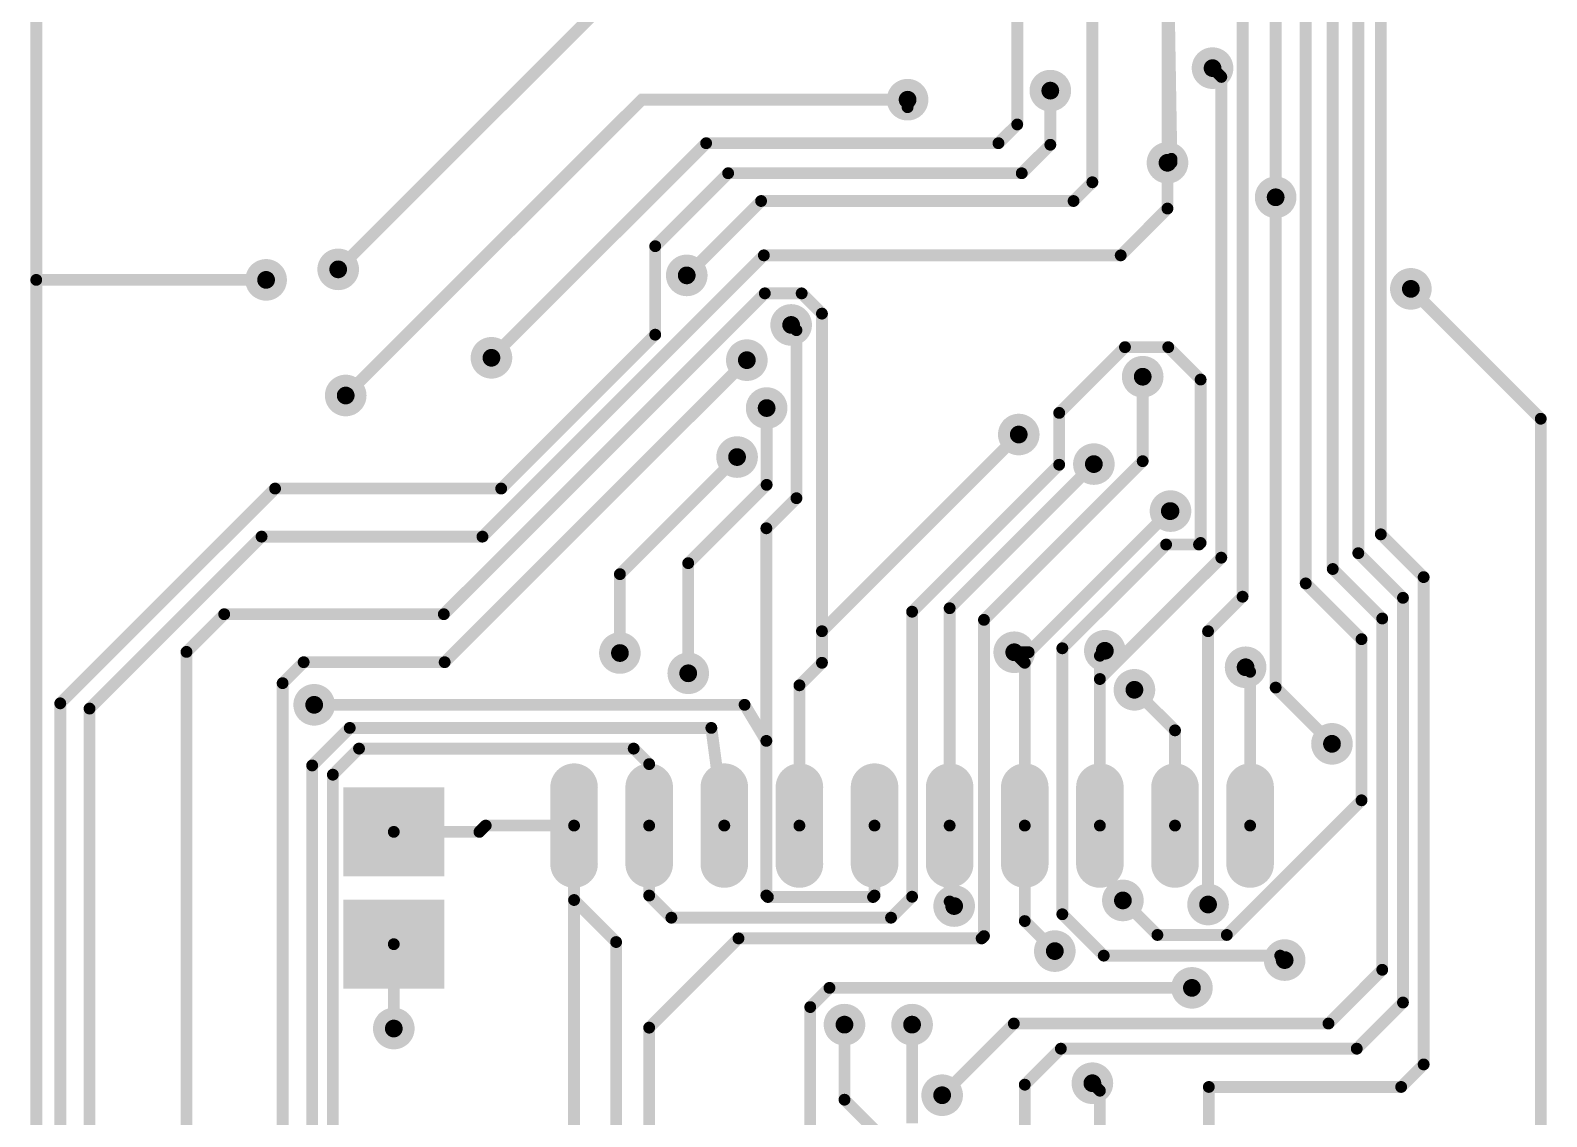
# Model space of a CAD drawing. Header units: millimetres. Extents: x 0 to 677, y 0 to 574.
# Drawn here: x 330.31 to 355.95, y 489.56 to 507.94 of the extents above; entities that cross this region are included whole.
import ezdxf

# ---------------------------------------------------------------- set-up
doc = ezdxf.new("R2010")
doc.units = ezdxf.units.MM
for name, color, linetype in [('MultiLayer', 9, 'Continuous'), ('TopLayer', 1, 'Continuous'), ('TopPaste', 250, 'Continuous'), ('TopSolder', 250, 'Continuous')]:
    doc.layers.add(name, color=color, linetype=linetype)
doc.layers.add('ViaHoleLayer', color=7, linetype='Continuous', true_color=0xffffff)

msp = doc.modelspace()

# ---------------------------------------------------------------- linework, layer by layer
at = {"layer": 'MultiLayer', "color": 0, "const_width": 0.25}
for points in [[(350.173, 507.298, 1), (350.423, 507.298, 1)], [(347.43, 506.917, 1), (347.68, 506.917, 1)], [(345.017, 506.764, 1), (345.267, 506.764, 1)], [(349.411, 505.697, 1), (349.661, 505.697, 1)], [(351.24, 505.113, 1), (351.49, 505.113, 1)], [(335.39, 503.894, 1), (335.64, 503.894, 1)], [(341.283, 503.792, 1), (341.533, 503.792, 1)], [(334.171, 503.716, 1), (334.421, 503.716, 1)], [(353.526, 503.564, 1), (353.776, 503.564, 1)], [(343.048, 502.954, 1), (343.298, 502.954, 1)], [(337.981, 502.398, 1), (338.231, 502.398, 1)], [(342.299, 502.358, 1), (342.549, 502.358, 1)], [(348.992, 502.078, 1), (349.242, 502.078, 1)], [(335.517, 501.76, 1), (335.767, 501.76, 1)], [(342.634, 501.548, 1), (342.884, 501.548, 1)], [(346.896, 501.1, 1), (347.146, 501.1, 1)], [(342.134, 500.719, 1), (342.384, 500.719, 1)], [(348.166, 500.6, 1), (348.416, 500.6, 1)], [(349.462, 499.805, 1), (349.712, 499.805, 1)], [(340.153, 497.404, 1), (340.403, 497.404, 1)], [(346.82, 497.417, 1), (347.07, 497.417, 1)], [(348.352, 497.442, 1), (348.602, 497.442, 1)], [(350.732, 497.163, 1), (350.982, 497.163, 1)], [(341.308, 497.061, 1), (341.558, 497.061, 1)], [(348.852, 496.782, 1), (349.102, 496.782, 1)], [(334.984, 496.528, 1), (335.234, 496.528, 1)], [(352.192, 495.868, 1), (352.442, 495.868, 1)], [(345.804, 493.124, 1), (346.054, 493.124, 1)], [(348.657, 493.219, 1), (348.907, 493.219, 1)], [(350.097, 493.15, 1), (350.347, 493.15, 1)], [(347.506, 492.362, 1), (347.756, 492.362, 1)], [(351.392, 492.21, 1), (351.642, 492.21, 1)], [(349.824, 491.74, 1), (350.074, 491.74, 1)], [(336.33, 491.052, 1), (336.58, 491.052, 1)], [(343.95, 491.118, 1), (344.2, 491.118, 1)], [(345.093, 491.118, 1), (345.343, 491.118, 1)], [(348.141, 490.127, 1), (348.391, 490.127, 1)], [(345.601, 489.924, 1), (345.851, 489.924, 1)]]:
    msp.add_lwpolyline(points, format="xyb", close=True, dxfattribs=at)
at = {"layer": 'TopLayer', "color": 0}
for points, const_width in [([(352.762, 499.093), (352.762, 519.083)], 0.2), ([(352.33, 498.825), (352.33, 517.115)], 0.2), ([(351.873, 498.582), (351.873, 515.629)], 0.2), ([(353.143, 499.412), (353.143, 514.841)], 0.2), ([(351.365, 505.113), (351.365, 511.768)], 0.2), ([(330.41, 503.716), (330.41, 510.625)], 0.2), ([(346.996, 506.345), (346.996, 509.698)], 0.2), ([(348.266, 505.367), (348.266, 509.698)], 0.2), ([(349.536, 509.698), (349.603, 505.698)], 0.2), ([(349.536, 505.697), (349.536, 509.698)], 0.2), ([(350.806, 498.357), (350.806, 509.698)], 0.2), ([(335.515, 503.894), (339.947, 508.326)], 0.2), ([(350.298, 507.298), (350.446, 507.149)], 0.2), ([(350.446, 499.017), (350.446, 507.149)], 0.2), ([(335.642, 501.76), (340.668, 506.786)], 0.2), ([(340.605, 506.764), (345.142, 506.764)], 0.2), ([(345.142, 506.637), (345.142, 506.764)], 0.2), ([(347.555, 506.002), (347.555, 506.917)], 0.2), ([(346.678, 506.028), (346.996, 506.345)], 0.2), ([(338.106, 502.398), (341.736, 506.028)], 0.2), ([(341.736, 506.028), (346.678, 506.028)], 0.2), ([(347.072, 505.52), (347.555, 506.002)], 0.2), ([(349.603, 505.697), (349.603, 505.764)], 0.2), ([(340.875, 504.286), (342.108, 505.52)], 0.2), ([(342.108, 505.52), (347.072, 505.52)], 0.2), ([(349.536, 504.923), (349.536, 505.697)], 0.2), ([(349.603, 505.698), (349.603, 505.697)], 0.2), ([(347.948, 505.05), (348.266, 505.367)], 0.2), ([(341.408, 503.792), (342.665, 505.05)], 0.2), ([(342.665, 505.05), (347.948, 505.05)], 0.2), ([(351.365, 496.82), (351.365, 505.113)], 0.2), ([(348.745, 504.131), (349.536, 504.923)], 0.2), ([(340.875, 502.789), (340.875, 504.286)], 0.2), ([(337.954, 499.373), (342.712, 504.131)], 0.2), ([(342.712, 504.131), (348.745, 504.131)], 0.2), ([(330.41, 488.146), (330.41, 503.716)], 0.2), ([(330.41, 503.716), (334.296, 503.716)], 0.2), ([(337.301, 498.061), (342.728, 503.488)], 0.2), ([(342.728, 503.488), (343.351, 503.488)], 0.2), ([(343.351, 503.488), (343.694, 503.145)], 0.2), ([(353.651, 503.564), (355.847, 501.367)], 0.2), ([(343.173, 502.954), (343.263, 502.865)], 0.2), ([(343.694, 497.773), (343.694, 503.145)], 0.2), ([(338.271, 500.186), (340.875, 502.789)], 0.2), ([(343.263, 500.023), (343.263, 502.865)], 0.2), ([(347.705, 501.466), (348.817, 502.578)], 0.2), ([(348.817, 502.578), (349.549, 502.578)], 0.2), ([(349.549, 502.578), (350.096, 502.03)], 0.2), ([(337.315, 497.249), (342.424, 502.358)], 0.2), ([(349.117, 500.649), (349.117, 502.078)], 0.2), ([(350.096, 499.266), (350.096, 502.03)], 0.2), ([(342.759, 500.249), (342.759, 501.548)], 0.2), ([(347.705, 500.589), (347.705, 501.466)], 0.2), ([(355.847, 461.476), (355.847, 501.367)], 0.2), ([(343.694, 497.773), (347.021, 501.1)], 0.2), ([(340.278, 498.738), (342.259, 500.719)], 0.2), ([(345.853, 498.162), (348.291, 500.6)], 0.2), ([(346.433, 497.965), (349.117, 500.649)], 0.2), ([(345.218, 498.103), (347.705, 500.589)], 0.2), ([(330.816, 496.553), (334.448, 500.186)], 0.2), ([(334.448, 500.186), (338.271, 500.186)], 0.2), ([(341.433, 498.924), (342.759, 500.249)], 0.2), ([(342.754, 499.514), (343.263, 500.023)], 0.2), ([(347.188, 497.417), (349.576, 499.805)], 0.2), ([(349.576, 499.805), (349.587, 499.805)], 0.2), ([(331.311, 496.464), (334.22, 499.373)], 0.2), ([(334.22, 499.373), (337.954, 499.373)], 0.2), ([(342.754, 495.918), (342.754, 499.514)], 0.2), ([(353.143, 499.412), (353.867, 498.688)], 0.2), ([(347.758, 497.484), (349.513, 499.239)], 0.2), ([(349.513, 499.239), (350.069, 499.239)], 0.2), ([(350.069, 499.239), (350.096, 499.266)], 0.2), ([(352.762, 499.093), (353.517, 498.338)], 0.2), ([(341.433, 497.061), (341.433, 498.924)], 0.2), ([(348.393, 496.964), (350.446, 499.017)], 0.2), ([(352.33, 498.825), (353.167, 497.988)], 0.2), ([(340.278, 497.404), (340.278, 498.738)], 0.2), ([(351.873, 498.582), (352.817, 497.638)], 0.2), ([(353.867, 490.445), (353.867, 498.688)], 0.2), ([(350.222, 497.773), (350.806, 498.357)], 0.2), ([(353.517, 491.492), (353.517, 498.338)], 0.2), ([(332.95, 497.423), (333.588, 498.061)], 0.2), ([(333.588, 498.061), (337.301, 498.061)], 0.2), ([(345.218, 493.282), (345.218, 498.103)], 0.2), ([(345.853, 494.485), (345.853, 498.162)], 0.2), ([(346.433, 492.616), (346.433, 497.965)], 0.2), ([(353.167, 492.046), (353.167, 497.988)], 0.2), ([(343.694, 497.239), (343.694, 497.773)], 0.2), ([(350.222, 493.15), (350.222, 497.773)], 0.2), ([(352.817, 494.913), (352.817, 497.638)], 0.2), ([(332.95, 480.501), (332.95, 497.423)], 0.2), ([(346.945, 497.417), (347.188, 497.417)], 0.2), ([(346.945, 497.417), (347.123, 497.239)], 0.2), ([(347.758, 492.985), (347.758, 497.484)], 0.2), ([(348.393, 497.358), (348.477, 497.442)], 0.2), ([(348.393, 496.964), (348.393, 497.358)], 0.2), ([(334.575, 496.894), (334.931, 497.249)], 0.2), ([(334.931, 497.249), (337.315, 497.249)], 0.2), ([(343.313, 496.858), (343.694, 497.239)], 0.2), ([(347.123, 494.485), (347.123, 497.239)], 0.2), ([(350.857, 497.163), (350.933, 497.087)], 0.2), ([(350.933, 494.485), (350.933, 497.087)], 0.2), ([(334.575, 483.701), (334.575, 496.894)], 0.2), ([(343.313, 494.485), (343.313, 496.858)], 0.2), ([(348.393, 494.485), (348.393, 496.964)], 0.2), ([(348.977, 496.782), (349.663, 496.096)], 0.2), ([(351.365, 496.82), (352.317, 495.868)], 0.2), ([(330.816, 484.26), (330.816, 496.553)], 0.2), ([(335.109, 496.528), (342.386, 496.528)], 0.2), ([(342.386, 496.528), (342.754, 495.918)], 0.2), ([(331.311, 481.428), (331.311, 496.464)], 0.2), ([(335.075, 495.502), (335.71, 496.137)], 0.2), ([(335.71, 496.137), (341.824, 496.137)], 0.2), ([(341.824, 496.137), (342.043, 494.485)], 0.2), ([(349.663, 494.485), (349.663, 496.096)], 0.2), ([(335.425, 495.346), (335.867, 495.787)], 0.2), ([(335.867, 495.787), (340.511, 495.787)], 0.2), ([(340.511, 495.787), (340.773, 495.525)], 0.2), ([(342.754, 493.302), (342.754, 495.918)], 0.2), ([(335.075, 480.099), (335.075, 495.502)], 0.2), ([(340.773, 494.485), (340.773, 495.525)], 0.2), ([(335.425, 472.234), (335.425, 495.346)], 0.2), ([(339.503, 493.835), (339.503, 495.135)], 0.6), ([(340.773, 493.835), (340.773, 495.135)], 0.6), ([(342.043, 493.835), (342.043, 495.135)], 0.6), ([(343.313, 493.835), (343.313, 495.135)], 0.6), ([(344.583, 493.835), (344.583, 495.135)], 0.6), ([(345.853, 493.835), (345.853, 495.135)], 0.6), ([(347.123, 493.835), (347.123, 495.135)], 0.6), ([(348.393, 493.835), (348.393, 495.135)], 0.6), ([(349.663, 493.835), (349.663, 495.135)], 0.6), ([(350.933, 493.835), (350.933, 495.135)], 0.6), ([(350.539, 492.635), (352.817, 494.913)], 0.2), ([(337.903, 494.379), (338.009, 494.485)], 0.2), ([(338.009, 494.485), (339.503, 494.485)], 0.2), ([(339.503, 493.226), (339.503, 494.485)], 0.2), ([(340.773, 493.302), (340.773, 494.485)], 0.2), ([(344.583, 493.302), (344.583, 494.485)], 0.2), ([(345.853, 493.201), (345.853, 494.485)], 0.2), ([(347.123, 492.87), (347.123, 494.485)], 0.2), ([(336.455, 494.379), (337.903, 494.379)], 0.2), ([(339.503, 488.146), (339.503, 493.226)], 0.2), ([(339.503, 493.226), (340.214, 492.515)], 0.2), ([(340.773, 493.302), (341.148, 492.927)], 0.2), ([(342.754, 493.302), (342.78, 493.277)], 0.2), ([(342.78, 493.277), (344.558, 493.277)], 0.2), ([(344.558, 493.277), (344.583, 493.302)], 0.2), ([(344.862, 492.927), (345.218, 493.282)], 0.2), ([(345.853, 493.201), (345.929, 493.124)], 0.2), ([(348.782, 493.219), (349.366, 492.635)], 0.2), ([(341.148, 492.927), (344.862, 492.927)], 0.2), ([(347.758, 492.985), (348.458, 492.285)], 0.2), ([(347.123, 492.87), (347.631, 492.362)], 0.2), ([(336.455, 491.052), (336.455, 492.479)], 0.2), ([(340.214, 482.736), (340.214, 492.515)], 0.2), ([(340.773, 491.067), (342.283, 492.577)], 0.2), ([(342.283, 492.577), (346.394, 492.577)], 0.2), ([(346.394, 492.577), (346.433, 492.616)], 0.2), ([(349.366, 492.635), (350.539, 492.635)], 0.2), ([(348.458, 492.285), (351.442, 492.285)], 0.2), ([(351.442, 492.285), (351.517, 492.21)], 0.2), ([(352.258, 491.136), (353.167, 492.046)], 0.2), ([(343.496, 491.415), (343.821, 491.74)], 0.2), ([(343.821, 491.74), (349.949, 491.74)], 0.2), ([(343.496, 488.811), (343.496, 491.415)], 0.2), ([(352.736, 490.711), (353.517, 491.492)], 0.2), ([(344.075, 489.848), (344.075, 491.118)], 0.2), ([(345.218, 489.449), (345.218, 491.118)], 0.2), ([(345.726, 489.924), (346.938, 491.136)], 0.2), ([(346.938, 491.136), (352.258, 491.136)], 0.2), ([(340.773, 486.785), (340.773, 491.067)], 0.2), ([(347.123, 490.102), (347.733, 490.711)], 0.2), ([(347.733, 490.711), (352.736, 490.711)], 0.2), ([(353.487, 490.064), (353.867, 490.445)], 0.2), ([(347.123, 488.54), (347.123, 490.102)], 0.2), ([(348.266, 490.127), (348.393, 490)], 0.2), ([(344.075, 489.848), (345.853, 488.07)], 0.2), ([(348.393, 487.994), (348.393, 490)], 0.2), ([(350.235, 488.335), (350.235, 490.064)], 0.2), ([(350.235, 490.064), (353.487, 490.064)], 0.2)]:
    msp.add_lwpolyline(points, dxfattribs=dict(at, const_width=const_width))
for points, const_width in [([(350.173, 507.298, 1), (350.423, 507.298, 1)], 0.25), ([(350.248, 507.298, 1), (350.348, 507.298, 1)], 0.1), ([(347.43, 506.917, 1), (347.68, 506.917, 1)], 0.25), ([(350.396, 507.149, 1), (350.496, 507.149, 1)], 0.1), ([(350.396, 507.149, 1), (350.496, 507.149, 1)], 0.1), ([(345.017, 506.764, 1), (345.267, 506.764, 1)], 0.25), ([(345.092, 506.764, 1), (345.192, 506.764, 1)], 0.1), ([(347.505, 506.917, 1), (347.605, 506.917, 1)], 0.1), ([(345.092, 506.637, 1), (345.192, 506.637, 1)], 0.1), ([(346.946, 506.345, 1), (347.046, 506.345, 1)], 0.1), ([(346.946, 506.345, 1), (347.046, 506.345, 1)], 0.1), ([(341.686, 506.028, 1), (341.786, 506.028, 1)], 0.1), ([(341.686, 506.028, 1), (341.786, 506.028, 1)], 0.1), ([(346.628, 506.028, 1), (346.728, 506.028, 1)], 0.1), ([(346.628, 506.028, 1), (346.728, 506.028, 1)], 0.1), ([(347.505, 506.002, 1), (347.605, 506.002, 1)], 0.1), ([(347.505, 506.002, 1), (347.605, 506.002, 1)], 0.1), ([(349.411, 505.697, 1), (349.661, 505.697, 1)], 0.25), ([(349.553, 505.764, 1), (349.653, 505.764, 1)], 0.1), ([(342.058, 505.52, 1), (342.158, 505.52, 1)], 0.1), ([(342.058, 505.52, 1), (342.158, 505.52, 1)], 0.1), ([(347.022, 505.52, 1), (347.122, 505.52, 1)], 0.1), ([(347.022, 505.52, 1), (347.122, 505.52, 1)], 0.1), ([(349.486, 505.697, 1), (349.586, 505.697, 1)], 0.1), ([(349.486, 505.697, 1), (349.586, 505.697, 1)], 0.1), ([(349.553, 505.698, 1), (349.653, 505.698, 1)], 0.1), ([(349.553, 505.698, 1), (349.653, 505.698, 1)], 0.1), ([(349.553, 505.697, 1), (349.653, 505.697, 1)], 0.1), ([(349.553, 505.697, 1), (349.653, 505.697, 1)], 0.1), ([(348.216, 505.367, 1), (348.316, 505.367, 1)], 0.1), ([(348.216, 505.367, 1), (348.316, 505.367, 1)], 0.1), ([(351.24, 505.113, 1), (351.49, 505.113, 1)], 0.25), ([(342.615, 505.05, 1), (342.715, 505.05, 1)], 0.1), ([(342.615, 505.05, 1), (342.715, 505.05, 1)], 0.1), ([(347.898, 505.05, 1), (347.998, 505.05, 1)], 0.1), ([(347.898, 505.05, 1), (347.998, 505.05, 1)], 0.1), ([(351.315, 505.113, 1), (351.415, 505.113, 1)], 0.1), ([(351.315, 505.113, 1), (351.415, 505.113, 1)], 0.1), ([(349.486, 504.923, 1), (349.586, 504.923, 1)], 0.1), ([(349.486, 504.923, 1), (349.586, 504.923, 1)], 0.1), ([(340.825, 504.286, 1), (340.925, 504.286, 1)], 0.1), ([(340.825, 504.286, 1), (340.925, 504.286, 1)], 0.1), ([(335.39, 503.894, 1), (335.64, 503.894, 1)], 0.25), ([(341.283, 503.792, 1), (341.533, 503.792, 1)], 0.25), ([(342.662, 504.131, 1), (342.762, 504.131, 1)], 0.1), ([(342.662, 504.131, 1), (342.762, 504.131, 1)], 0.1), ([(348.695, 504.131, 1), (348.795, 504.131, 1)], 0.1), ([(348.695, 504.131, 1), (348.795, 504.131, 1)], 0.1), ([(330.36, 503.716, 1), (330.46, 503.716, 1)], 0.1), ([(330.36, 503.716, 1), (330.46, 503.716, 1)], 0.1), ([(330.36, 503.716, 1), (330.46, 503.716, 1)], 0.1), ([(334.171, 503.716, 1), (334.421, 503.716, 1)], 0.25), ([(334.246, 503.716, 1), (334.346, 503.716, 1)], 0.1), ([(335.465, 503.894, 1), (335.565, 503.894, 1)], 0.1), ([(341.358, 503.792, 1), (341.458, 503.792, 1)], 0.1), ([(353.526, 503.564, 1), (353.776, 503.564, 1)], 0.25), ([(342.678, 503.488, 1), (342.778, 503.488, 1)], 0.1), ([(342.678, 503.488, 1), (342.778, 503.488, 1)], 0.1), ([(343.301, 503.488, 1), (343.401, 503.488, 1)], 0.1), ([(343.301, 503.488, 1), (343.401, 503.488, 1)], 0.1), ([(353.601, 503.564, 1), (353.701, 503.564, 1)], 0.1), ([(343.048, 502.954, 1), (343.298, 502.954, 1)], 0.25), ([(343.123, 502.954, 1), (343.223, 502.954, 1)], 0.1), ([(343.644, 503.145, 1), (343.744, 503.145, 1)], 0.1), ([(343.644, 503.145, 1), (343.744, 503.145, 1)], 0.1), ([(340.825, 502.789, 1), (340.925, 502.789, 1)], 0.1), ([(340.825, 502.789, 1), (340.925, 502.789, 1)], 0.1), ([(343.213, 502.865, 1), (343.313, 502.865, 1)], 0.1), ([(343.213, 502.865, 1), (343.313, 502.865, 1)], 0.1), ([(337.981, 502.398, 1), (338.231, 502.398, 1)], 0.25), ([(338.056, 502.398, 1), (338.156, 502.398, 1)], 0.1), ([(342.299, 502.358, 1), (342.549, 502.358, 1)], 0.25), ([(348.767, 502.578, 1), (348.867, 502.578, 1)], 0.1), ([(348.767, 502.578, 1), (348.867, 502.578, 1)], 0.1), ([(349.499, 502.578, 1), (349.599, 502.578, 1)], 0.1), ([(349.499, 502.578, 1), (349.599, 502.578, 1)], 0.1), ([(342.374, 502.358, 1), (342.474, 502.358, 1)], 0.1), ([(348.992, 502.078, 1), (349.242, 502.078, 1)], 0.25), ([(335.517, 501.76, 1), (335.767, 501.76, 1)], 0.25), ([(349.067, 502.078, 1), (349.167, 502.078, 1)], 0.1), ([(350.046, 502.03, 1), (350.146, 502.03, 1)], 0.1), ([(350.046, 502.03, 1), (350.146, 502.03, 1)], 0.1), ([(335.592, 501.76, 1), (335.692, 501.76, 1)], 0.1), ([(342.634, 501.548, 1), (342.884, 501.548, 1)], 0.25), ([(342.709, 501.548, 1), (342.809, 501.548, 1)], 0.1), ([(347.655, 501.466, 1), (347.755, 501.466, 1)], 0.1), ([(347.655, 501.466, 1), (347.755, 501.466, 1)], 0.1), ([(355.797, 501.367, 1), (355.897, 501.367, 1)], 0.1), ([(355.797, 501.367, 1), (355.897, 501.367, 1)], 0.1), ([(346.896, 501.1, 1), (347.146, 501.1, 1)], 0.25), ([(342.134, 500.719, 1), (342.384, 500.719, 1)], 0.25), ([(346.971, 501.1, 1), (347.071, 501.1, 1)], 0.1), ([(342.209, 500.719, 1), (342.309, 500.719, 1)], 0.1), ([(348.166, 500.6, 1), (348.416, 500.6, 1)], 0.25), ([(348.241, 500.6, 1), (348.341, 500.6, 1)], 0.1), ([(349.067, 500.649, 1), (349.167, 500.649, 1)], 0.1), ([(349.067, 500.649, 1), (349.167, 500.649, 1)], 0.1), ([(347.655, 500.589, 1), (347.755, 500.589, 1)], 0.1), ([(347.655, 500.589, 1), (347.755, 500.589, 1)], 0.1), ([(334.398, 500.186, 1), (334.498, 500.186, 1)], 0.1), ([(334.398, 500.186, 1), (334.498, 500.186, 1)], 0.1), ([(338.221, 500.186, 1), (338.321, 500.186, 1)], 0.1), ([(338.221, 500.186, 1), (338.321, 500.186, 1)], 0.1), ([(342.709, 500.249, 1), (342.809, 500.249, 1)], 0.1), ([(342.709, 500.249, 1), (342.809, 500.249, 1)], 0.1), ([(343.213, 500.023, 1), (343.313, 500.023, 1)], 0.1), ([(343.213, 500.023, 1), (343.313, 500.023, 1)], 0.1), ([(349.462, 499.805, 1), (349.712, 499.805, 1)], 0.25), ([(349.526, 499.805, 1), (349.626, 499.805, 1)], 0.1), ([(349.526, 499.805, 1), (349.626, 499.805, 1)], 0.1), ([(349.537, 499.805, 1), (349.637, 499.805, 1)], 0.1), ([(334.17, 499.373, 1), (334.27, 499.373, 1)], 0.1), ([(334.17, 499.373, 1), (334.27, 499.373, 1)], 0.1), ([(337.904, 499.373, 1), (338.004, 499.373, 1)], 0.1), ([(337.904, 499.373, 1), (338.004, 499.373, 1)], 0.1), ([(342.704, 499.514, 1), (342.804, 499.514, 1)], 0.1), ([(342.704, 499.514, 1), (342.804, 499.514, 1)], 0.1), ([(353.093, 499.412, 1), (353.193, 499.412, 1)], 0.1), ([(353.093, 499.412, 1), (353.193, 499.412, 1)], 0.1), ([(349.463, 499.239, 1), (349.563, 499.239, 1)], 0.1), ([(349.463, 499.239, 1), (349.563, 499.239, 1)], 0.1), ([(350.019, 499.239, 1), (350.119, 499.239, 1)], 0.1), ([(350.019, 499.239, 1), (350.119, 499.239, 1)], 0.1), ([(350.046, 499.266, 1), (350.146, 499.266, 1)], 0.1), ([(350.046, 499.266, 1), (350.146, 499.266, 1)], 0.1), ([(352.712, 499.093, 1), (352.812, 499.093, 1)], 0.1), ([(352.712, 499.093, 1), (352.812, 499.093, 1)], 0.1), ([(341.383, 498.924, 1), (341.483, 498.924, 1)], 0.1), ([(341.383, 498.924, 1), (341.483, 498.924, 1)], 0.1), ([(350.396, 499.017, 1), (350.496, 499.017, 1)], 0.1), ([(350.396, 499.017, 1), (350.496, 499.017, 1)], 0.1), ([(352.28, 498.825, 1), (352.38, 498.825, 1)], 0.1), ([(352.28, 498.825, 1), (352.38, 498.825, 1)], 0.1), ([(340.228, 498.738, 1), (340.328, 498.738, 1)], 0.1), ([(340.228, 498.738, 1), (340.328, 498.738, 1)], 0.1), ([(351.823, 498.582, 1), (351.923, 498.582, 1)], 0.1), ([(351.823, 498.582, 1), (351.923, 498.582, 1)], 0.1), ([(353.817, 498.688, 1), (353.917, 498.688, 1)], 0.1), ([(353.817, 498.688, 1), (353.917, 498.688, 1)], 0.1), ([(350.756, 498.357, 1), (350.856, 498.357, 1)], 0.1), ([(350.756, 498.357, 1), (350.856, 498.357, 1)], 0.1), ([(353.467, 498.338, 1), (353.567, 498.338, 1)], 0.1), ([(353.467, 498.338, 1), (353.567, 498.338, 1)], 0.1), ([(333.538, 498.061, 1), (333.638, 498.061, 1)], 0.1), ([(333.538, 498.061, 1), (333.638, 498.061, 1)], 0.1), ([(337.251, 498.061, 1), (337.351, 498.061, 1)], 0.1), ([(337.251, 498.061, 1), (337.351, 498.061, 1)], 0.1), ([(345.168, 498.103, 1), (345.268, 498.103, 1)], 0.1), ([(345.168, 498.103, 1), (345.268, 498.103, 1)], 0.1), ([(345.803, 498.162, 1), (345.903, 498.162, 1)], 0.1), ([(345.803, 498.162, 1), (345.903, 498.162, 1)], 0.1), ([(346.383, 497.965, 1), (346.483, 497.965, 1)], 0.1), ([(346.383, 497.965, 1), (346.483, 497.965, 1)], 0.1), ([(353.117, 497.988, 1), (353.217, 497.988, 1)], 0.1), ([(353.117, 497.988, 1), (353.217, 497.988, 1)], 0.1), ([(340.153, 497.404, 1), (340.403, 497.404, 1)], 0.25), ([(343.644, 497.773, 1), (343.744, 497.773, 1)], 0.1), ([(343.644, 497.773, 1), (343.744, 497.773, 1)], 0.1), ([(343.644, 497.773, 1), (343.744, 497.773, 1)], 0.1), ([(346.82, 497.417, 1), (347.07, 497.417, 1)], 0.25), ([(348.352, 497.442, 1), (348.602, 497.442, 1)], 0.25), ([(350.172, 497.773, 1), (350.272, 497.773, 1)], 0.1), ([(350.172, 497.773, 1), (350.272, 497.773, 1)], 0.1), ([(352.767, 497.638, 1), (352.867, 497.638, 1)], 0.1), ([(352.767, 497.638, 1), (352.867, 497.638, 1)], 0.1), ([(332.9, 497.423, 1), (333, 497.423, 1)], 0.1), ([(332.9, 497.423, 1), (333, 497.423, 1)], 0.1), ([(340.228, 497.404, 1), (340.328, 497.404, 1)], 0.1), ([(346.895, 497.417, 1), (346.995, 497.417, 1)], 0.1), ([(346.895, 497.417, 1), (346.995, 497.417, 1)], 0.1), ([(347.138, 497.417, 1), (347.238, 497.417, 1)], 0.1), ([(347.138, 497.417, 1), (347.238, 497.417, 1)], 0.1), ([(347.708, 497.484, 1), (347.808, 497.484, 1)], 0.1), ([(347.708, 497.484, 1), (347.808, 497.484, 1)], 0.1), ([(348.343, 497.358, 1), (348.443, 497.358, 1)], 0.1), ([(348.343, 497.358, 1), (348.443, 497.358, 1)], 0.1), ([(348.427, 497.442, 1), (348.527, 497.442, 1)], 0.1), ([(350.732, 497.163, 1), (350.982, 497.163, 1)], 0.25), ([(334.881, 497.249, 1), (334.981, 497.249, 1)], 0.1), ([(334.881, 497.249, 1), (334.981, 497.249, 1)], 0.1), ([(337.265, 497.249, 1), (337.365, 497.249, 1)], 0.1), ([(337.265, 497.249, 1), (337.365, 497.249, 1)], 0.1), ([(341.308, 497.061, 1), (341.558, 497.061, 1)], 0.25), ([(341.383, 497.061, 1), (341.483, 497.061, 1)], 0.1), ([(343.644, 497.239, 1), (343.744, 497.239, 1)], 0.1), ([(343.644, 497.239, 1), (343.744, 497.239, 1)], 0.1), ([(347.073, 497.239, 1), (347.173, 497.239, 1)], 0.1), ([(347.073, 497.239, 1), (347.173, 497.239, 1)], 0.1), ([(350.807, 497.163, 1), (350.907, 497.163, 1)], 0.1), ([(350.883, 497.087, 1), (350.983, 497.087, 1)], 0.1), ([(350.883, 497.087, 1), (350.983, 497.087, 1)], 0.1), ([(334.525, 496.894, 1), (334.625, 496.894, 1)], 0.1), ([(334.525, 496.894, 1), (334.625, 496.894, 1)], 0.1), ([(343.263, 496.858, 1), (343.363, 496.858, 1)], 0.1), ([(343.263, 496.858, 1), (343.363, 496.858, 1)], 0.1), ([(348.343, 496.964, 1), (348.443, 496.964, 1)], 0.1), ([(348.343, 496.964, 1), (348.443, 496.964, 1)], 0.1), ([(348.343, 496.964, 1), (348.443, 496.964, 1)], 0.1), ([(348.852, 496.782, 1), (349.102, 496.782, 1)], 0.25), ([(348.927, 496.782, 1), (349.027, 496.782, 1)], 0.1), ([(351.315, 496.82, 1), (351.415, 496.82, 1)], 0.1), ([(351.315, 496.82, 1), (351.415, 496.82, 1)], 0.1), ([(330.766, 496.553, 1), (330.866, 496.553, 1)], 0.1), ([(330.766, 496.553, 1), (330.866, 496.553, 1)], 0.1), ([(334.984, 496.528, 1), (335.234, 496.528, 1)], 0.25), ([(335.059, 496.528, 1), (335.159, 496.528, 1)], 0.1), ([(342.336, 496.528, 1), (342.436, 496.528, 1)], 0.1), ([(342.336, 496.528, 1), (342.436, 496.528, 1)], 0.1), ([(331.261, 496.464, 1), (331.361, 496.464, 1)], 0.1), ([(331.261, 496.464, 1), (331.361, 496.464, 1)], 0.1), ([(335.66, 496.137, 1), (335.76, 496.137, 1)], 0.1), ([(335.66, 496.137, 1), (335.76, 496.137, 1)], 0.1), ([(341.774, 496.137, 1), (341.874, 496.137, 1)], 0.1), ([(341.774, 496.137, 1), (341.874, 496.137, 1)], 0.1), ([(349.613, 496.096, 1), (349.713, 496.096, 1)], 0.1), ([(349.613, 496.096, 1), (349.713, 496.096, 1)], 0.1), ([(352.192, 495.868, 1), (352.442, 495.868, 1)], 0.25), ([(335.817, 495.787, 1), (335.917, 495.787, 1)], 0.1), ([(335.817, 495.787, 1), (335.917, 495.787, 1)], 0.1), ([(340.461, 495.787, 1), (340.561, 495.787, 1)], 0.1), ([(340.461, 495.787, 1), (340.561, 495.787, 1)], 0.1), ([(342.704, 495.918, 1), (342.804, 495.918, 1)], 0.1), ([(342.704, 495.918, 1), (342.804, 495.918, 1)], 0.1), ([(342.704, 495.918, 1), (342.804, 495.918, 1)], 0.1), ([(352.267, 495.868, 1), (352.367, 495.868, 1)], 0.1), ([(335.025, 495.502, 1), (335.125, 495.502, 1)], 0.1), ([(335.025, 495.502, 1), (335.125, 495.502, 1)], 0.1), ([(340.723, 495.525, 1), (340.823, 495.525, 1)], 0.1), ([(340.723, 495.525, 1), (340.823, 495.525, 1)], 0.1), ([(335.375, 495.346, 1), (335.475, 495.346, 1)], 0.1), ([(335.375, 495.346, 1), (335.475, 495.346, 1)], 0.1), ([(339.353, 495.135, 1), (339.653, 495.135, 1)], 0.3), ([(340.623, 495.135, 1), (340.923, 495.135, 1)], 0.3), ([(341.893, 495.135, 1), (342.193, 495.135, 1)], 0.3), ([(343.163, 495.135, 1), (343.463, 495.135, 1)], 0.3), ([(344.433, 495.135, 1), (344.733, 495.135, 1)], 0.3), ([(345.703, 495.135, 1), (346.003, 495.135, 1)], 0.3), ([(346.973, 495.135, 1), (347.273, 495.135, 1)], 0.3), ([(348.243, 495.135, 1), (348.543, 495.135, 1)], 0.3), ([(349.513, 495.135, 1), (349.813, 495.135, 1)], 0.3), ([(350.783, 495.135, 1), (351.083, 495.135, 1)], 0.3), ([(352.767, 494.913, 1), (352.867, 494.913, 1)], 0.1), ([(352.767, 494.913, 1), (352.867, 494.913, 1)], 0.1), ([(337.959, 494.485, 1), (338.059, 494.485, 1)], 0.1), ([(337.959, 494.485, 1), (338.059, 494.485, 1)], 0.1), ([(339.453, 494.485, 1), (339.553, 494.485, 1)], 0.1), ([(339.453, 494.485, 1), (339.553, 494.485, 1)], 0.1), ([(340.723, 494.485, 1), (340.823, 494.485, 1)], 0.1), ([(340.723, 494.485, 1), (340.823, 494.485, 1)], 0.1), ([(341.993, 494.485, 1), (342.093, 494.485, 1)], 0.1), ([(343.263, 494.485, 1), (343.363, 494.485, 1)], 0.1), ([(344.533, 494.485, 1), (344.633, 494.485, 1)], 0.1), ([(345.803, 494.485, 1), (345.903, 494.485, 1)], 0.1), ([(345.803, 494.485, 1), (345.903, 494.485, 1)], 0.1), ([(347.073, 494.485, 1), (347.173, 494.485, 1)], 0.1), ([(347.073, 494.485, 1), (347.173, 494.485, 1)], 0.1), ([(348.343, 494.485, 1), (348.443, 494.485, 1)], 0.1), ([(349.613, 494.485, 1), (349.713, 494.485, 1)], 0.1), ([(350.883, 494.485, 1), (350.983, 494.485, 1)], 0.1), ([(336.405, 494.379, 1), (336.505, 494.379, 1)], 0.1), ([(337.853, 494.379, 1), (337.953, 494.379, 1)], 0.1), ([(337.853, 494.379, 1), (337.953, 494.379, 1)], 0.1), ([(339.353, 493.835, 1), (339.653, 493.835, 1)], 0.3), ([(340.623, 493.835, 1), (340.923, 493.835, 1)], 0.3), ([(341.893, 493.835, 1), (342.193, 493.835, 1)], 0.3), ([(343.163, 493.835, 1), (343.463, 493.835, 1)], 0.3), ([(344.433, 493.835, 1), (344.733, 493.835, 1)], 0.3), ([(345.703, 493.835, 1), (346.003, 493.835, 1)], 0.3), ([(346.973, 493.835, 1), (347.273, 493.835, 1)], 0.3), ([(348.243, 493.835, 1), (348.543, 493.835, 1)], 0.3), ([(349.513, 493.835, 1), (349.813, 493.835, 1)], 0.3), ([(350.783, 493.835, 1), (351.083, 493.835, 1)], 0.3), ([(339.453, 493.226, 1), (339.553, 493.226, 1)], 0.1), ([(339.453, 493.226, 1), (339.553, 493.226, 1)], 0.1), ([(339.453, 493.226, 1), (339.553, 493.226, 1)], 0.1), ([(340.723, 493.302, 1), (340.823, 493.302, 1)], 0.1), ([(340.723, 493.302, 1), (340.823, 493.302, 1)], 0.1), ([(342.704, 493.302, 1), (342.804, 493.302, 1)], 0.1), ([(342.704, 493.302, 1), (342.804, 493.302, 1)], 0.1), ([(342.73, 493.277, 1), (342.83, 493.277, 1)], 0.1), ([(342.73, 493.277, 1), (342.83, 493.277, 1)], 0.1), ([(344.508, 493.277, 1), (344.608, 493.277, 1)], 0.1), ([(344.508, 493.277, 1), (344.608, 493.277, 1)], 0.1), ([(344.533, 493.302, 1), (344.633, 493.302, 1)], 0.1), ([(344.533, 493.302, 1), (344.633, 493.302, 1)], 0.1), ([(345.168, 493.282, 1), (345.268, 493.282, 1)], 0.1), ([(345.168, 493.282, 1), (345.268, 493.282, 1)], 0.1), ([(345.804, 493.124, 1), (346.054, 493.124, 1)], 0.25), ([(345.803, 493.201, 1), (345.903, 493.201, 1)], 0.1), ([(345.803, 493.201, 1), (345.903, 493.201, 1)], 0.1), ([(348.657, 493.219, 1), (348.907, 493.219, 1)], 0.25), ([(348.732, 493.219, 1), (348.832, 493.219, 1)], 0.1), ([(350.097, 493.15, 1), (350.347, 493.15, 1)], 0.25), ([(341.098, 492.927, 1), (341.198, 492.927, 1)], 0.1), ([(341.098, 492.927, 1), (341.198, 492.927, 1)], 0.1), ([(344.812, 492.927, 1), (344.912, 492.927, 1)], 0.1), ([(344.812, 492.927, 1), (344.912, 492.927, 1)], 0.1), ([(345.879, 493.124, 1), (345.979, 493.124, 1)], 0.1), ([(347.708, 492.985, 1), (347.808, 492.985, 1)], 0.1), ([(347.708, 492.985, 1), (347.808, 492.985, 1)], 0.1), ([(350.172, 493.15, 1), (350.272, 493.15, 1)], 0.1), ([(347.073, 492.87, 1), (347.173, 492.87, 1)], 0.1), ([(347.073, 492.87, 1), (347.173, 492.87, 1)], 0.1), ([(336.405, 492.479, 1), (336.505, 492.479, 1)], 0.1), ([(340.164, 492.515, 1), (340.264, 492.515, 1)], 0.1), ([(340.164, 492.515, 1), (340.264, 492.515, 1)], 0.1), ([(342.233, 492.577, 1), (342.333, 492.577, 1)], 0.1), ([(342.233, 492.577, 1), (342.333, 492.577, 1)], 0.1), ([(346.344, 492.577, 1), (346.444, 492.577, 1)], 0.1), ([(346.344, 492.577, 1), (346.444, 492.577, 1)], 0.1), ([(346.383, 492.616, 1), (346.483, 492.616, 1)], 0.1), ([(346.383, 492.616, 1), (346.483, 492.616, 1)], 0.1), ([(347.506, 492.362, 1), (347.756, 492.362, 1)], 0.25), ([(349.316, 492.635, 1), (349.416, 492.635, 1)], 0.1), ([(349.316, 492.635, 1), (349.416, 492.635, 1)], 0.1), ([(350.489, 492.635, 1), (350.589, 492.635, 1)], 0.1), ([(350.489, 492.635, 1), (350.589, 492.635, 1)], 0.1), ([(347.581, 492.362, 1), (347.681, 492.362, 1)], 0.1), ([(348.408, 492.285, 1), (348.508, 492.285, 1)], 0.1), ([(348.408, 492.285, 1), (348.508, 492.285, 1)], 0.1), ([(351.392, 492.21, 1), (351.642, 492.21, 1)], 0.25), ([(351.392, 492.285, 1), (351.492, 492.285, 1)], 0.1), ([(351.392, 492.285, 1), (351.492, 492.285, 1)], 0.1), ([(351.467, 492.21, 1), (351.567, 492.21, 1)], 0.1), ([(349.824, 491.74, 1), (350.074, 491.74, 1)], 0.25), ([(353.117, 492.046, 1), (353.217, 492.046, 1)], 0.1), ([(353.117, 492.046, 1), (353.217, 492.046, 1)], 0.1), ([(343.771, 491.74, 1), (343.871, 491.74, 1)], 0.1), ([(343.771, 491.74, 1), (343.871, 491.74, 1)], 0.1), ([(349.899, 491.74, 1), (349.999, 491.74, 1)], 0.1), ([(343.446, 491.415, 1), (343.546, 491.415, 1)], 0.1), ([(343.446, 491.415, 1), (343.546, 491.415, 1)], 0.1), ([(353.467, 491.492, 1), (353.567, 491.492, 1)], 0.1), ([(353.467, 491.492, 1), (353.567, 491.492, 1)], 0.1), ([(336.33, 491.052, 1), (336.58, 491.052, 1)], 0.25), ([(343.95, 491.118, 1), (344.2, 491.118, 1)], 0.25), ([(344.025, 491.118, 1), (344.125, 491.118, 1)], 0.1), ([(345.093, 491.118, 1), (345.343, 491.118, 1)], 0.25), ([(345.168, 491.118, 1), (345.268, 491.118, 1)], 0.1), ([(346.888, 491.136, 1), (346.988, 491.136, 1)], 0.1), ([(346.888, 491.136, 1), (346.988, 491.136, 1)], 0.1), ([(352.208, 491.136, 1), (352.308, 491.136, 1)], 0.1), ([(352.208, 491.136, 1), (352.308, 491.136, 1)], 0.1), ([(336.405, 491.052, 1), (336.505, 491.052, 1)], 0.1), ([(340.723, 491.067, 1), (340.823, 491.067, 1)], 0.1), ([(340.723, 491.067, 1), (340.823, 491.067, 1)], 0.1), ([(347.683, 490.711, 1), (347.783, 490.711, 1)], 0.1), ([(347.683, 490.711, 1), (347.783, 490.711, 1)], 0.1), ([(352.686, 490.711, 1), (352.786, 490.711, 1)], 0.1), ([(352.686, 490.711, 1), (352.786, 490.711, 1)], 0.1), ([(353.817, 490.445, 1), (353.917, 490.445, 1)], 0.1), ([(353.817, 490.445, 1), (353.917, 490.445, 1)], 0.1), ([(347.073, 490.102, 1), (347.173, 490.102, 1)], 0.1), ([(347.073, 490.102, 1), (347.173, 490.102, 1)], 0.1), ([(348.141, 490.127, 1), (348.391, 490.127, 1)], 0.25), ([(348.216, 490.127, 1), (348.316, 490.127, 1)], 0.1), ([(344.025, 489.848, 1), (344.125, 489.848, 1)], 0.1), ([(344.025, 489.848, 1), (344.125, 489.848, 1)], 0.1), ([(345.601, 489.924, 1), (345.851, 489.924, 1)], 0.25), ([(345.676, 489.924, 1), (345.776, 489.924, 1)], 0.1), ([(348.343, 490, 1), (348.443, 490, 1)], 0.1), ([(348.343, 490, 1), (348.443, 490, 1)], 0.1), ([(350.185, 490.064, 1), (350.285, 490.064, 1)], 0.1), ([(350.185, 490.064, 1), (350.285, 490.064, 1)], 0.1), ([(353.437, 490.064, 1), (353.537, 490.064, 1)], 0.1), ([(353.437, 490.064, 1), (353.537, 490.064, 1)], 0.1)]:
    msp.add_lwpolyline(points, format="xyb", close=True, dxfattribs=dict(at, const_width=const_width))
for points in [[(335.705, 493.729), (337.205, 493.729), (335.705, 495.029), (337.205, 495.029)], [(335.705, 491.829), (337.205, 491.829), (335.705, 493.129), (337.205, 493.129)]]:
    msp.add_solid(points, dxfattribs=at)
at = {"layer": 'TopPaste', "color": 0, "const_width": 0.6}
for points in [[(339.503, 493.835), (339.503, 495.135)], [(340.773, 493.835), (340.773, 495.135)], [(342.043, 493.835), (342.043, 495.135)], [(343.313, 493.835), (343.313, 495.135)], [(344.583, 493.835), (344.583, 495.135)], [(345.853, 493.835), (345.853, 495.135)], [(347.123, 493.835), (347.123, 495.135)], [(348.393, 493.835), (348.393, 495.135)], [(349.663, 493.835), (349.663, 495.135)], [(350.933, 493.835), (350.933, 495.135)]]:
    msp.add_lwpolyline(points, dxfattribs=at)
at = {"layer": 'TopPaste', "color": 0, "const_width": 0.3}
for points in [[(339.353, 495.135, 1), (339.653, 495.135, 1)], [(340.623, 495.135, 1), (340.923, 495.135, 1)], [(341.893, 495.135, 1), (342.193, 495.135, 1)], [(343.163, 495.135, 1), (343.463, 495.135, 1)], [(344.433, 495.135, 1), (344.733, 495.135, 1)], [(345.703, 495.135, 1), (346.003, 495.135, 1)], [(346.973, 495.135, 1), (347.273, 495.135, 1)], [(348.243, 495.135, 1), (348.543, 495.135, 1)], [(349.513, 495.135, 1), (349.813, 495.135, 1)], [(350.783, 495.135, 1), (351.083, 495.135, 1)], [(339.353, 493.835, 1), (339.653, 493.835, 1)], [(340.623, 493.835, 1), (340.923, 493.835, 1)], [(341.893, 493.835, 1), (342.193, 493.835, 1)], [(343.163, 493.835, 1), (343.463, 493.835, 1)], [(344.433, 493.835, 1), (344.733, 493.835, 1)], [(345.703, 493.835, 1), (346.003, 493.835, 1)], [(346.973, 493.835, 1), (347.273, 493.835, 1)], [(348.243, 493.835, 1), (348.543, 493.835, 1)], [(349.513, 493.835, 1), (349.813, 493.835, 1)], [(350.783, 493.835, 1), (351.083, 493.835, 1)]]:
    msp.add_lwpolyline(points, format="xyb", close=True, dxfattribs=at)
at = {"layer": 'TopPaste', "color": 0}
for points in [[(335.705, 493.729), (337.205, 493.729), (335.705, 495.029), (337.205, 495.029)], [(335.705, 491.829), (337.205, 491.829), (335.705, 493.129), (337.205, 493.129)]]:
    msp.add_solid(points, dxfattribs=at)
at = {"layer": 'TopSolder', "color": 0}
for points, const_width in [([(350.122, 507.298, 1), (350.474, 507.298, 1)], 0.352), ([(344.966, 506.764, 1), (345.318, 506.764, 1)], 0.352), ([(347.379, 506.917, 1), (347.731, 506.917, 1)], 0.352), ([(349.36, 505.697, 1), (349.712, 505.697, 1)], 0.352), ([(351.189, 505.113, 1), (351.541, 505.113, 1)], 0.352), ([(334.12, 503.716, 1), (334.472, 503.716, 1)], 0.352), ([(335.339, 503.894, 1), (335.691, 503.894, 1)], 0.352), ([(341.232, 503.792, 1), (341.584, 503.792, 1)], 0.352), ([(353.475, 503.564, 1), (353.827, 503.564, 1)], 0.352), ([(342.997, 502.954, 1), (343.349, 502.954, 1)], 0.352), ([(337.93, 502.398, 1), (338.282, 502.398, 1)], 0.352), ([(342.248, 502.358, 1), (342.6, 502.358, 1)], 0.352), ([(348.941, 502.078, 1), (349.293, 502.078, 1)], 0.352), ([(335.466, 501.76, 1), (335.818, 501.76, 1)], 0.352), ([(342.583, 501.548, 1), (342.935, 501.548, 1)], 0.352), ([(346.846, 501.1, 1), (347.197, 501.1, 1)], 0.352), ([(342.083, 500.719, 1), (342.435, 500.719, 1)], 0.352), ([(348.116, 500.6, 1), (348.467, 500.6, 1)], 0.352), ([(349.411, 499.805, 1), (349.763, 499.805, 1)], 0.352), ([(340.102, 497.404, 1), (340.453, 497.404, 1)], 0.352), ([(346.769, 497.417, 1), (347.121, 497.417, 1)], 0.352), ([(348.301, 497.442, 1), (348.653, 497.442, 1)], 0.352), ([(341.258, 497.061, 1), (341.609, 497.061, 1)], 0.352), ([(350.681, 497.163, 1), (351.033, 497.163, 1)], 0.352), ([(348.801, 496.782, 1), (349.153, 496.782, 1)], 0.352), ([(334.933, 496.528, 1), (335.285, 496.528, 1)], 0.352), ([(352.141, 495.868, 1), (352.493, 495.868, 1)], 0.352), ([(339.302, 495.135, 1), (339.704, 495.135, 1)], 0.402), ([(340.572, 495.135, 1), (340.974, 495.135, 1)], 0.402), ([(341.842, 495.135, 1), (342.244, 495.135, 1)], 0.402), ([(343.112, 495.135, 1), (343.514, 495.135, 1)], 0.402), ([(344.382, 495.135, 1), (344.784, 495.135, 1)], 0.402), ([(345.652, 495.135, 1), (346.054, 495.135, 1)], 0.402), ([(346.922, 495.135, 1), (347.324, 495.135, 1)], 0.402), ([(348.192, 495.135, 1), (348.594, 495.135, 1)], 0.402), ([(349.462, 495.135, 1), (349.864, 495.135, 1)], 0.402), ([(350.732, 495.135, 1), (351.134, 495.135, 1)], 0.402), ([(339.302, 493.835, 1), (339.704, 493.835, 1)], 0.402), ([(340.572, 493.835, 1), (340.974, 493.835, 1)], 0.402), ([(341.842, 493.835, 1), (342.244, 493.835, 1)], 0.402), ([(343.112, 493.835, 1), (343.514, 493.835, 1)], 0.402), ([(344.382, 493.835, 1), (344.784, 493.835, 1)], 0.402), ([(345.652, 493.835, 1), (346.054, 493.835, 1)], 0.402), ([(346.922, 493.835, 1), (347.324, 493.835, 1)], 0.402), ([(348.192, 493.835, 1), (348.594, 493.835, 1)], 0.402), ([(349.462, 493.835, 1), (349.864, 493.835, 1)], 0.402), ([(350.732, 493.835, 1), (351.134, 493.835, 1)], 0.402), ([(348.606, 493.219, 1), (348.958, 493.219, 1)], 0.352), ([(345.753, 493.124, 1), (346.105, 493.124, 1)], 0.352), ([(350.046, 493.15, 1), (350.398, 493.15, 1)], 0.352), ([(347.455, 492.362, 1), (347.807, 492.362, 1)], 0.352), ([(351.341, 492.21, 1), (351.693, 492.21, 1)], 0.352), ([(349.774, 491.74, 1), (350.125, 491.74, 1)], 0.352), ([(343.899, 491.118, 1), (344.251, 491.118, 1)], 0.352), ([(345.042, 491.118, 1), (345.394, 491.118, 1)], 0.352), ([(336.279, 491.052, 1), (336.631, 491.052, 1)], 0.352), ([(348.09, 490.127, 1), (348.442, 490.127, 1)], 0.352), ([(345.55, 489.924, 1), (345.902, 489.924, 1)], 0.352)]:
    msp.add_lwpolyline(points, format="xyb", close=True, dxfattribs=dict(at, const_width=const_width))
at = {"layer": 'TopSolder', "color": 0, "const_width": 0.803}
for points in [[(339.503, 493.835), (339.503, 495.135)], [(340.773, 493.835), (340.773, 495.135)], [(342.043, 493.835), (342.043, 495.135)], [(343.313, 493.835), (343.313, 495.135)], [(344.583, 493.835), (344.583, 495.135)], [(345.853, 493.835), (345.853, 495.135)], [(347.123, 493.835), (347.123, 495.135)], [(348.393, 493.835), (348.393, 495.135)], [(349.663, 493.835), (349.663, 495.135)], [(350.933, 493.835), (350.933, 495.135)]]:
    msp.add_lwpolyline(points, dxfattribs=at)
at = {"layer": 'TopSolder', "color": 0}
for points in [[(335.603, 493.628), (337.307, 493.628), (335.603, 495.131), (337.307, 495.131)], [(335.603, 491.728), (337.307, 491.728), (335.603, 493.231), (337.307, 493.231)]]:
    msp.add_solid(points, dxfattribs=at)
at = {"layer": 'ViaHoleLayer', "const_width": 0.15}
for points in [[(350.223, 507.298, 1), (350.373, 507.298, 1)], [(350.223, 507.298, 1), (350.373, 507.298, 1)], [(345.067, 506.764, 1), (345.217, 506.764, 1)], [(345.067, 506.764, 1), (345.217, 506.764, 1)], [(347.48, 506.917, 1), (347.63, 506.917, 1)], [(347.48, 506.917, 1), (347.63, 506.917, 1)], [(349.461, 505.697, 1), (349.611, 505.697, 1)], [(349.461, 505.697, 1), (349.611, 505.697, 1)], [(351.29, 505.113, 1), (351.44, 505.113, 1)], [(351.29, 505.113, 1), (351.44, 505.113, 1)], [(335.44, 503.894, 1), (335.59, 503.894, 1)], [(335.44, 503.894, 1), (335.59, 503.894, 1)], [(334.221, 503.716, 1), (334.371, 503.716, 1)], [(341.333, 503.792, 1), (341.483, 503.792, 1)], [(341.333, 503.792, 1), (341.483, 503.792, 1)], [(353.576, 503.564, 1), (353.726, 503.564, 1)], [(353.576, 503.564, 1), (353.726, 503.564, 1)], [(343.098, 502.954, 1), (343.248, 502.954, 1)], [(343.098, 502.954, 1), (343.248, 502.954, 1)], [(338.031, 502.398, 1), (338.181, 502.398, 1)], [(338.031, 502.398, 1), (338.181, 502.398, 1)], [(342.349, 502.358, 1), (342.499, 502.358, 1)], [(342.349, 502.358, 1), (342.499, 502.358, 1)], [(349.042, 502.078, 1), (349.192, 502.078, 1)], [(349.042, 502.078, 1), (349.192, 502.078, 1)], [(335.567, 501.76, 1), (335.717, 501.76, 1)], [(335.567, 501.76, 1), (335.717, 501.76, 1)], [(342.684, 501.548, 1), (342.834, 501.548, 1)], [(342.684, 501.548, 1), (342.834, 501.548, 1)], [(346.946, 501.1, 1), (347.096, 501.1, 1)], [(346.946, 501.1, 1), (347.096, 501.1, 1)], [(342.184, 500.719, 1), (342.334, 500.719, 1)], [(342.184, 500.719, 1), (342.334, 500.719, 1)], [(348.216, 500.6, 1), (348.366, 500.6, 1)], [(348.216, 500.6, 1), (348.366, 500.6, 1)], [(349.501, 499.805, 1), (349.651, 499.805, 1)], [(349.512, 499.805, 1), (349.662, 499.805, 1)], [(340.203, 497.404, 1), (340.353, 497.404, 1)], [(340.203, 497.404, 1), (340.353, 497.404, 1)], [(346.87, 497.417, 1), (347.02, 497.417, 1)], [(346.87, 497.417, 1), (347.02, 497.417, 1)], [(348.402, 497.442, 1), (348.552, 497.442, 1)], [(348.402, 497.442, 1), (348.552, 497.442, 1)], [(341.358, 497.061, 1), (341.508, 497.061, 1)], [(341.358, 497.061, 1), (341.508, 497.061, 1)], [(350.782, 497.163, 1), (350.932, 497.163, 1)], [(350.782, 497.163, 1), (350.932, 497.163, 1)], [(348.902, 496.782, 1), (349.052, 496.782, 1)], [(348.902, 496.782, 1), (349.052, 496.782, 1)], [(335.034, 496.528, 1), (335.184, 496.528, 1)], [(335.034, 496.528, 1), (335.184, 496.528, 1)], [(352.242, 495.868, 1), (352.392, 495.868, 1)], [(352.242, 495.868, 1), (352.392, 495.868, 1)], [(345.854, 493.124, 1), (346.004, 493.124, 1)], [(345.854, 493.124, 1), (346.004, 493.124, 1)], [(348.707, 493.219, 1), (348.857, 493.219, 1)], [(348.707, 493.219, 1), (348.857, 493.219, 1)], [(350.147, 493.15, 1), (350.297, 493.15, 1)], [(350.147, 493.15, 1), (350.297, 493.15, 1)], [(347.556, 492.362, 1), (347.706, 492.362, 1)], [(347.556, 492.362, 1), (347.706, 492.362, 1)], [(351.442, 492.21, 1), (351.592, 492.21, 1)], [(351.442, 492.21, 1), (351.592, 492.21, 1)], [(349.874, 491.74, 1), (350.024, 491.74, 1)], [(344, 491.118, 1), (344.15, 491.118, 1)], [(344, 491.118, 1), (344.15, 491.118, 1)], [(345.143, 491.118, 1), (345.293, 491.118, 1)], [(345.143, 491.118, 1), (345.293, 491.118, 1)], [(336.38, 491.052, 1), (336.53, 491.052, 1)], [(336.38, 491.052, 1), (336.53, 491.052, 1)], [(348.191, 490.127, 1), (348.341, 490.127, 1)], [(348.191, 490.127, 1), (348.341, 490.127, 1)], [(345.651, 489.924, 1), (345.801, 489.924, 1)], [(345.651, 489.924, 1), (345.801, 489.924, 1)]]:
    msp.add_lwpolyline(points, format="xyb", close=True, dxfattribs=at)

doc.saveas('drawing.dxf')
